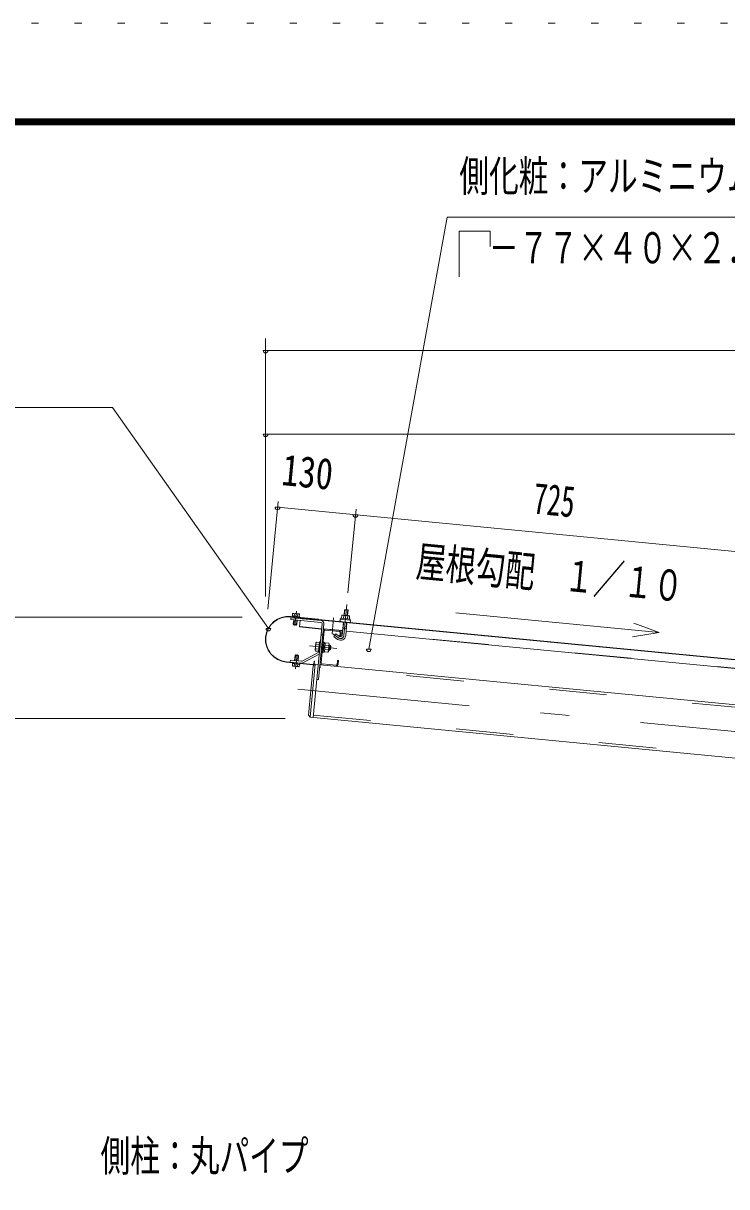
# Model space of a CAD drawing. Units: millimetres, scale not verified. Extents: x -26656 to 26658, y -10500 to 10500.
# Drawn here: x 15824 to 18765, y 5638 to 10500 of the extents above; entities that cross this region are included whole.
import ezdxf
from ezdxf.enums import TextEntityAlignment as Align

# ---------------------------------------------------------------- set-up
doc = ezdxf.new("R2010")
doc.units = ezdxf.units.MM
doc.header["$LTSCALE"] = 60
for name, pattern in [('USER2', [10, 4, -6]), ('USER3', [24, 12, -5, 2, -5]), ('USER4', [3, 0.5, -2.5])]:
    doc.linetypes.add(name, pattern=pattern)
for name, color, linetype, lineweight in [('0-6_2-02BOLD', 7, 'Continuous', 18), ('0-7_2-12HIDDEN', 3, 'USER2', 18), ('0-8_2-22CENTER', 3, 'USER3', 18), ('0-9_2-42THIN', 4, 'Continuous', 18), ('0-A_2-52DIM', 3, 'Continuous', 18), ('0-C_F-F1PAPER', 5, 'Continuous', 18), ('0-D_F-E_J_ADD', 5, 'USER4', 18)]:
    doc.layers.add(name, color=color, linetype=linetype, lineweight=lineweight)
doc.styles.add('ＭＳ ゴシック', font='')
doc.styles.get('ＭＳ ゴシック').set_extended_font_data('MS Gothic')

msp = doc.modelspace()

# ---------------------------------------------------------------- linework, layer by layer
at = {"layer": '0-6_2-02BOLD'}
for p, q in [((16956.54, 8023.45), (16957.37, 8032.15)), ((16970.91, 8022.08), (16971.74, 8030.78)), ((17163.03, 8012.36), (17164.26, 8025.11)), ((17167.11, 8048.23), (17182.04, 8046.8)), ((17180.42, 8023.56), (17179.19, 8010.81)), ((20865.18, 7641.83), (16941.57, 8019.63)), ((16955.75, 8018.26), (16955.41, 8014.65)), ((16967.87, 7987.21), (16969.59, 8005.24)), ((16970.34, 8013.21), (16970.69, 8016.82)), ((16982.78, 8012.01), (16983.14, 8015.62)), ((16983.01, 8014.38), (20865.06, 7640.58)), ((17035.39, 7598.44), (17073.12, 7990.26)), ((17073.11, 7990.25), (17062.06, 7875.47)), ((17156.9, 7942.23), (17162.19, 7997.13)), ((17177.12, 7995.69), (17171.83, 7940.79)), ((17068.72, 7944.59), (17076.68, 7943.83)), ((17082.29, 7960.37), (17069.45, 7826.98)), ((17158.71, 7961.05), (17079.08, 7968.71)), ((17145.39, 7958.31), (17086.66, 7963.97)), ((17121.98, 7936.62), (17137.85, 7925.3)), ((17148.99, 7953.94), (17147.36, 7937.02)), ((17174.53, 7968.85), (17159.6, 7970.29)), ((18962.86, 7787.32), (17173.64, 7959.61)), ((17058.94, 7884.74), (17046.99, 7885.9)), ((17048.79, 7904.57), (17060.74, 7903.42)), ((17079.27, 7887.19), (17084.73, 7891.69)), ((17085.21, 7896.66), (17079.75, 7892.17)), ((17098.27, 7880.96), (17083.83, 7882.35)), ((17085.63, 7901.02), (17100.07, 7899.64)), ((17104.92, 7879.7), (17106.83, 7899.6)), ((17035.82, 7819.43), (16923.34, 7830.25)), ((16923.46, 7831.5), (17035.94, 7820.67)), ((17059.71, 7871.94), (16989.63, 7834.38)), ((16993.41, 7827.32), (17060.91, 7863.51)), ((17038.67, 7822.91), (17039.75, 7834.11)), ((16957.33, 7822.95), (16956.5, 7814.26)), ((16970.87, 7812.89), (16971.7, 7821.58)), ((17064.7, 7819.4), (18860.9, 7646.45)), ((17073.05, 7822.62), (17131.78, 7816.96))]:
    msp.add_line(p, q, dxfattribs=at)
for points in [[(16979.29, 8021.29), (16978.9, 8017.3), (16947.79, 8020.27), (16948.17, 8024.25)], [(17151.21, 8013.5), (17150.82, 8009.53), (17190.64, 8005.69), (17191.02, 8009.67)], [(16980.45, 7824.77), (16980.07, 7820.79), (16948.96, 7823.75), (16949.34, 7827.73)]]:
    msp.add_lwpolyline(points, close=True, dxfattribs=at)
for points in [[(16976.87, 8031.56), (16952.48, 8033.89), (16950.19, 8032.84), (16949.36, 8024.14)], [(16976.87, 8031.56), (16978.92, 8030.1), (16978.1, 8021.4)], [(17187.28, 8010.03), (17188.5, 8022.78), (17186.46, 8024.23), (17158.46, 8026.93), (17156.18, 8025.89), (17154.95, 8013.15)], [(17164.99, 8026.31), (17167.11, 8048.23), (17168.47, 8049.36), (17180.91, 8048.16), (17182.04, 8046.8), (17179.93, 8024.86)], [(16941.69, 8020.87), (17057.91, 8009.68), (17057.79, 8008.44)], [(17069.38, 8003.67), (16942.97, 8015.84), (16942.2, 8007.88), (17068.62, 7995.71)], [(16954.65, 8006.68), (16952.94, 7988.64), (16955.19, 7985.92), (16965.15, 7984.96), (16967.87, 7987.21), (16952.94, 7988.64)], [(17071.01, 7968.36), (16979.43, 7977.17), (16982.02, 8004.05)], [(17081.08, 7989.49), (17058.71, 7757.19), (17050.75, 7757.96)], [(17146.56, 7937.51), (17130.69, 7948.83), (17121.98, 7936.62)], [(17147.36, 7937.02), (17151.34, 7936.64), (17152.97, 7953.56)], [(17061.64, 7912.76), (17049.69, 7913.92), (17047.67, 7911.08), (17044.65, 7879.73), (17046.09, 7876.56), (17058.04, 7875.41)], [(17061.78, 7872.55), (17057.8, 7872.93), (17061.88, 7915.24), (17065.86, 7914.86)], [(17073.73, 7871.4), (17077.71, 7871.02), (17081.79, 7913.32), (17077.8, 7913.7)], [(17081.62, 7911.58), (17086.6, 7911.1), (17082.86, 7872.28), (17077.88, 7872.75)], [(17082.93, 7873.01), (17097.37, 7871.62), (17099.39, 7874.45), (17102.41, 7905.81), (17100.97, 7908.97), (17086.53, 7910.36)], [(17101.86, 7900.08), (17106.83, 7899.6), (17110.21, 7895.51), (17109.01, 7883.07), (17104.92, 7879.7), (17099.95, 7880.18)], [(16986.79, 7833.81), (16940.94, 7838.22), (16940.17, 7830.25), (16986.02, 7825.84)], [(16973.28, 7835.11), (16975.3, 7856.4), (16960.37, 7857.82), (16958.34, 7836.55)], [(16960.37, 7857.82), (16963.1, 7860.07), (16973.05, 7859.12), (16975.3, 7856.4)], [(17039.75, 7834.11), (17040.99, 7834), (17039.91, 7822.8)], [(17136.14, 7820.56), (17137.77, 7837.48), (17141.76, 7837.1), (17140.13, 7820.18)], [(16978.89, 7820.9), (16978.05, 7812.2), (16975.75, 7811.15), (16951.37, 7813.48), (16949.32, 7814.94), (16950.14, 7823.64)], [(17044.3, 7821.37), (17036.11, 7814.62), (17016.2, 7607.82), (17022.95, 7599.64)], [(20825.85, 7233.46), (17022.95, 7599.64), (17044.3, 7821.37), (17056.74, 7820.17)]]:
    msp.add_lwpolyline(points, dxfattribs=at)
for centre, radius, start, end in [((16953.35, 8027.98), 5.79, 46.00594, 84.55217), ((16962.66, 8011.54), 21.27, 64.72084, 104.38129), ((16974.9, 8025.93), 5.79, 84.55217, 123.0836), ((17159.65, 8019.6), 7.19, 50.11574, 110.11574), ((17169.88, 7998.84), 26.87, 66.91203, 102.08795), ((17183.9, 8017.26), 7.19, 58.88425, 118.88425), ((16932.52, 7925.56), 95.75, 84.49997, 264.49997), ((16932.52, 7925.56), 94.5, 84.49997, 264.49997), ((17068.14, 7990.73), 5, 354.49998, 84.49997), ((17068.14, 7990.73), 13, 354.49998, 84.49997), ((17152.83, 8004.31), 5, 84.4998, 264.4998), ((17187.67, 8000.95), 5, 264.50061, 84.50061), ((17086.28, 7959.98), 8, 84.4973, 174.4973), ((17086.28, 7959.98), 4, 84.4973, 174.4973), ((17150.37, 7942.85), 21.56, 234.5, 354.5), ((17145.01, 7954.32), 4, 354.5092, 84.50122), ((17145.01, 7954.32), 8, 354.50143, 84.50122), ((17150.37, 7942.85), 6.57, 234.5, 354.5), ((17051.96, 7880.7), 7.19, 133.77223, 174.49905), ((17072.18, 7892.9), 26.15, 153.47365, 195.52446), ((17054.66, 7908.72), 7.19, 174.49905, 215.22588), ((17092.4, 7876.81), 7.19, 354.49905, 35.22588), ((17074.88, 7892.64), 26.15, 333.47365, 15.52446), ((17095.1, 7904.83), 7.19, 313.77223, 354.49905), ((16987.27, 7838.78), 5, 264.49997, 298.18448), ((17057.58, 7875.9), 4.5, 298.20261, 313.75566), ((16953.34, 7819.11), 5.79, 264.55217, 303.0836), ((16965.59, 7833.5), 21.27, 244.72084, 284.38129), ((16974.89, 7817.05), 5.79, 226.00594, 264.55217), ((16987.27, 7838.78), 13, 264.49997, 298.1879), ((17036.18, 7823.15), 3.75, 264.49997, 354.49997), ((17036.18, 7823.15), 2.5, 264.49997, 354.49997), ((17073.43, 7826.6), 8, 174.4973, 264.48845), ((17073.43, 7826.6), 4, 174.4973, 264.48845), ((17132.16, 7820.94), 8, 264.49953, 354.50208), ((17132.16, 7820.94), 4, 264.49953, 354.5092)]:
    msp.add_arc(centre, radius, start, end, dxfattribs=at)
at = {"layer": '0-7_2-12HIDDEN'}
for p, q in [((17071.12, 7969.6), (16979.55, 7978.42)), ((17158.83, 7962.29), (17079.2, 7969.95)), ((18962.98, 7788.57), (17173.76, 7960.85)), ((18859.89, 7636), (17063.69, 7808.95)), ((17036.4, 7608.89), (20826.86, 7243.91))]:
    msp.add_line(p, q, dxfattribs=at)
at = {"layer": '0-8_2-22CENTER'}
for p, q in [((16959.87, 7982.7), (16965.69, 8043.16)), ((17176.77, 8070.31), (17164.36, 7941.51)), ((17114.83, 7948.69), (17121.19, 8014.89)), ((17142.21, 7931.41), (17118.29, 7948.46)), ((17021.27, 7897.8), (17134.49, 7886.89)), ((16968.37, 7862.33), (16962.55, 7801.88)), ((16971.41, 7716.49), (20836.53, 7344.33))]:
    msp.add_line(p, q, dxfattribs=at)
msp.add_arc((17150.37, 7942.85), 14.06, 234.5, 354.5, dxfattribs=at)
at = {"layer": '0-9_2-42THIN'}
for p, q in [((17168.47, 8049.36), (17166.24, 8026.19)), ((17178.68, 8024.98), (17180.91, 8048.16)), ((16954.74, 7986.46), (16956.65, 8006.49)), ((16957.41, 8014.45), (16957.75, 8018.07)), ((16967.6, 8005.43), (16965.69, 7985.41)), ((16968.71, 8017.01), (16968.36, 8013.4)), ((17160.85, 7970.17), (17163.43, 7997.01)), ((17159.15, 7965.64), (17160.84, 7970.17)), ((17107.65, 7881.95), (17100.18, 7882.67)), ((17101.62, 7897.6), (17109.09, 7896.88)), ((16962.55, 7859.63), (16960.33, 7836.35)), ((16971.28, 7835.3), (16973.5, 7858.58))]:
    msp.add_line(p, q, dxfattribs=at)
msp.add_lwpolyline([(17175.87, 7995.81), (17173.29, 7968.97), (17174.09, 7964.2)], dxfattribs=at)
at = {"layer": '0-A_2-52DIM'}
for p, q in [((17775.62, 9631.37), (17775.62, 9566.98)), ((16836.84, 9182.47), (16836.84, 8103.74)), ((16846.84, 9132.46), (16826.84, 9132.46)), ((21836.83, 9132.46), (16836.84, 9132.46)), ((16196.83, 8894.93), (13596.84, 8894.93)), ((16848.78, 7970.46), (16196.83, 8894.93)), ((16846.84, 8782.47), (16826.84, 8782.47)), ((16836.84, 8782.47), (21836.83, 8782.47)), ((16845.98, 8051.99), (16889.21, 8500.9)), ((16896.92, 8477.09), (16876.92, 8477.09)), ((16886.92, 8477.09), (20821.22, 8098.25)), ((17181.56, 8120.08), (17215.2, 8469.51)), ((17222.91, 8445.7), (17202.91, 8445.7)), ((18482.58, 7954.21), (17633, 8036.01)), ((15009.34, 8017.43), (16738.94, 8017.43)), ((16858.79, 7970.46), (16838.79, 7970.46)), ((17278.28, 7884.25), (17258.28, 7884.25)), ((15359.34, 7594.92), (16918.46, 7594.92))]:
    msp.add_line(p, q, dxfattribs=at)
for points in [[(17268.28, 7884.25), (17596.84, 9689.93), (19446.84, 9689.93)], [(17775.62, 9631.37), (17646.84, 9631.37), (17646.84, 9439.93)], [(18377.21, 7993.61), (18482.58, 7954.21), (18371.62, 7935.64)]]:
    msp.add_lwpolyline(points, dxfattribs=at)
for centre in [(16836.84, 9132.46), (16836.84, 8782.47), (16886.92, 8477.09), (17212.91, 8445.7), (16848.79, 7970.46), (17268.28, 7884.25)]:
    msp.add_arc(centre, 10, 180, 0, dxfattribs=at)
at = {"layer": '0-C_F-F1PAPER'}
for points in [[(26158.25, -10000), (-2541.75, -10000), (-2541.75, 10100), (26158.25, 10100)], [(26155.74, -9997.5), (-2539.25, -9997.5), (-2539.25, 10097.5), (26155.74, 10097.5)], [(26153.24, -9995), (-2536.75, -9995), (-2536.75, 10095), (26153.24, 10095)], [(26150.74, -9992.5), (26150.74, 10092.5), (-2534.25, 10092.5), (-2534.25, -9992.5)], [(26148.25, -9990), (-2531.75, -9990), (-2531.75, 10090), (26148.25, 10090)], [(26145.75, -9987.5), (26145.75, 10087.5), (-2529.25, 10087.5), (-2529.25, -9987.5)], [(26143.24, -9985), (-2526.75, -9985), (-2526.75, 10085), (26143.24, 10085)], [(26140.75, -9982.5), (26140.75, 10082.5), (-2524.25, 10082.5), (-2524.25, -9982.5)], [(26138.24, -9980), (26138.24, 10080), (-2521.75, 10080), (-2521.75, -9980)], [(26135.75, -9977.5), (26135.75, 10077.5), (-2519.25, 10077.5), (-2519.25, -9977.5)], [(26133.25, -9975), (-2516.75, -9975), (-2516.75, 10075), (26133.25, 10075)]]:
    msp.add_lwpolyline(points, close=True, dxfattribs=at)
at = {"layer": '0-D_F-E_J_ADD'}
msp.add_lwpolyline([(26658.25, -10500), (-3041.75, -10500), (-3041.75, 10500), (26658.25, 10500)], close=True, dxfattribs=at)

# ---------------------------------------------------------------- texts
at = {"layer": '0-A_2-52DIM', "color": 7, "style": 'ＭＳ ゴシック', "width": 0.7}
for s, p in [('側化粧：アルミニウム形材', (17646.84, 9757.7)), ('\u3000－７７×４０×２．０', (17646.84, 9457.69)), ('側柱：丸パイプ', (16146.84, 5662.69))]:
    msp.add_text(s, height=130.2, dxfattribs=at).set_placement(p, align=Align.BOTTOM_LEFT)
at = {"layer": '0-A_2-52DIM', "color": 7, "style": 'ＭＳ ゴシック'}
for s, width, p in [('130', 0.8, (16896.57, 8531.67)), ('725', 0.65, (17947.75, 8412.61)), ('屋根勾配\u3000１／１０', 0.7, (17458.47, 8149.91))]:
    msp.add_text(s, height=130.2, rotation=354.5, dxfattribs=dict(at, width=width)).set_placement(p, align=Align.BOTTOM_LEFT)

doc.saveas('drawing.dxf')
